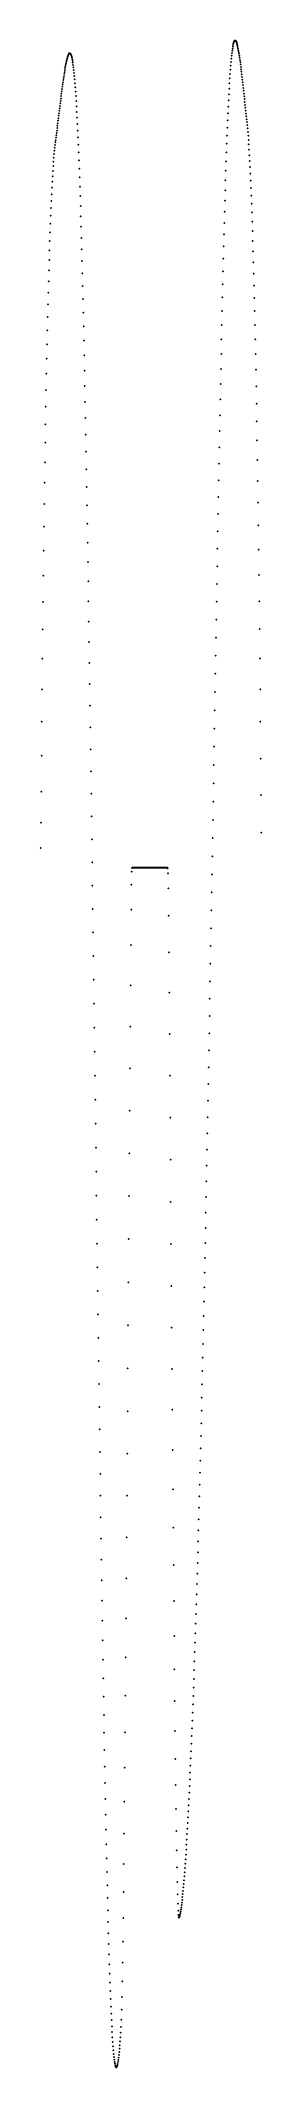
# Model space of a CAD drawing. Header units: metres. Extents: x 0 to 360, y -1955 to 1348.
import ezdxf

# ---------------------------------------------------------------- set-up
doc = ezdxf.new("R2010")
doc.units = ezdxf.units.M

msp = doc.modelspace()

# ---------------------------------------------------------------- linework, layer by layer
for p in [(44.5, 1322.7), (45, 1324.1), (45.5, 1325.2), (46, 1326), (46.5, 1326.6), (47, 1327), (47.5, 1327.1), (48, 1327), (48.5, 1326.5), (49, 1325.8), (49.5, 1324.8), (50, 1323.4), (50.5, 1321.7), (311, 1322.9), (311.5, 1327.3), (312, 1331.2), (312.5, 1334.7), (313, 1337.8), (313.5, 1340.4), (314, 1342.6), (314.5, 1344.3), (315, 1345.7), (315.5, 1346.8), (316, 1347.4), (316.5, 1347.7), (317, 1347.7), (317.5, 1347.3), (318, 1346.7), (318.5, 1345.8), (319, 1344.5), (319.5, 1343), (320, 1341.3), (320.5, 1339.3), (321, 1337), (321.5, 1334.6), (322, 1332), (322.5, 1329.2), (323, 1326.1), (323.5, 1322.9), (38, 1290.2), (38.5, 1293.5), (39, 1296.7), (39.5, 1299.8), (40, 1302.7), (40.5, 1305.6), (41, 1308.3), (41.5, 1310.8), (42, 1313.3), (42.5, 1315.5), (43, 1317.6), (43.5, 1319.5), (44, 1321.2), (51, 1319.7), (51.5, 1317.3), (52, 1314.6), (52.5, 1311.5), (53, 1308), (53.5, 1304.1), (54, 1299.8), (54.5, 1295), (55, 1289.9), (308.5, 1293.4), (309, 1300.3), (309.5, 1306.7), (310, 1312.6), (310.5, 1318), (324, 1319.6), (324.5, 1316.1), (325, 1312.5), (325.5, 1308.7), (326, 1304.8), (326.5, 1300.8), (327, 1296.8), (327.5, 1292.6), (328, 1288.3), (33.5, 1257.1), (34, 1261), (34.5, 1264.9), (35, 1268.7), (35.5, 1272.4), (36, 1276.1), (36.5, 1279.8), (37, 1283.3), (37.5, 1286.8), (55.5, 1284.3), (56, 1278.2), (56.5, 1271.6), (57, 1264.6), (57.5, 1257.1), (306.5, 1260.1), (307, 1269.3), (307.5, 1277.9), (308, 1285.9), (328.5, 1284), (329, 1279.6), (329.5, 1275.1), (330, 1270.6), (330.5, 1266), (331, 1261.4), (331.5, 1256.8), (29.5, 1225.1), (30, 1229.1), (30.5, 1233.2), (31, 1237.2), (31.5, 1241.2), (32, 1245.2), (32.5, 1249.2), (33, 1253.2), (58, 1249.1), (58.5, 1240.5), (59, 1231.5), (305, 1229.1), (305.5, 1240.1), (306, 1250.4), (332, 1252.2), (332.5, 1247.5), (333, 1242.8), (333.5, 1238.1), (334, 1233.4), (334.5, 1228.7), (335, 1224), (25, 1189.2), (25.5, 1193.1), (26, 1197), (26.5, 1201), (27, 1205), (27.5, 1209), (28, 1213), (28.5, 1217), (29, 1221), (59.5, 1221.9), (60, 1211.7), (60.5, 1201.1), (61, 1189.8), (303.5, 1192.8), (304, 1205.5), (304.5, 1217.6), (335.5, 1219.4), (336, 1214.8), (336.5, 1209.9), (337, 1204.6), (337.5, 1198.8), (338, 1192.6), (21.5, 1157), (22, 1162.8), (22.5, 1168.1), (23, 1173.1), (23.5, 1177.6), (24, 1181.6), (24.5, 1185.3), (61.5, 1177.9), (62, 1165.5), (302.5, 1165.4), (303, 1179.4), (338.5, 1185.9), (339, 1178.4), (339.5, 1170), (340, 1160.9), (19.5, 1126.6), (20, 1134.9), (20.5, 1143), (21, 1150.5), (62.5, 1152.5), (63, 1138.9), (63.5, 1124.6), (301.5, 1135.7), (302, 1150.9), (340.5, 1151.6), (341, 1141.7), (341.5, 1131), (18, 1097.2), (18.5, 1107.9), (19, 1117.7), (64, 1109.8), (64.5, 1094.4), (300.5, 1103.5), (301, 1119.9), (342, 1119.3), (342.5, 1107.2), (343, 1094.8), (16.5, 1062.5), (17, 1074.7), (17.5, 1086.1), (65, 1078.3), (65.5, 1061.5), (299.5, 1068.9), (300, 1086.5), (343.5, 1081.7), (344, 1067.5), (15.5, 1035.3), (16, 1049.3), (66, 1044.2), (66.5, 1026.2), (298.5, 1031.8), (299, 1050.6), (344.5, 1052.5), (345, 1037.1), (14.5, 1006), (15, 1020.9), (67, 1007.5), (297.5, 992.4), (298, 1012.4), (345.5, 1021.2), (346, 1004.4), (13.5, 973), (14, 990), (67.5, 988.2), (68, 968.2), (297, 971.8), (346.5, 986.4), (347, 967.6), (12.5, 936.8), (13, 955.1), (68.5, 947.6), (69, 926.3), (296, 929), (296.5, 950.6), (347.5, 948.4), (348, 928.3), (11.5, 897), (12, 917.6), (69.5, 904.4), (295.5, 906.7), (348.5, 906.8), (11, 875.2), (70, 881.8), (294.5, 860.7), (295, 884), (349, 884.3), (349.5, 861), (10, 829.5), (10.5, 852.8), (70.5, 858.5), (71, 834.6), (294, 836.9), (350, 836.9), (9.5, 804.7), (71.5, 810), (293.5, 812.7), (350.5, 811.3), (9, 778.3), (72, 784.8), (292.5, 762.9), (293, 788), (351, 784.3), (8.5, 750.9), (72.5, 758.9), (73, 732.4), (292, 737.2), (351.5, 756.2), (352, 727.1), (8, 722.5), (73.5, 705.3), (291.5, 711.3), (352.5, 696.4), (7.5, 692.4), (74, 677.5), (291, 684.9), (353, 663.9), (7, 660.4), (74.5, 649.1), (290, 631), (290.5, 658.1), (353.5, 629.9), (6.5, 627), (75, 620.1), (289.5, 603.6), (354, 594.6), (6, 592.2), (75.5, 590.5), (289, 575.9), (5.5, 555.5), (76, 560.3), (76.5, 529.5), (288.5, 547.8), (354.5, 557.5), (5, 516.6), (77, 498.2), (288, 519.5), (355, 518.1), (4.5, 475.7), (77.5, 466.3), (287.5, 491), (355.5, 476.9), (4, 433), (78, 433.8), (286.5, 433.2), (287, 462.2), (356, 433.9), (78.5, 400.9), (286, 404.1), (3.5, 388), (79, 367.4), (285.5, 374.8), (356.5, 388.7), (3, 340.3), (79.5, 333.4), (285, 345.3), (357, 340.8), (80, 298.9), (284.5, 315.8), (2.5, 290.3), (284, 286.1), (357.5, 290.6), (2, 237.8), (80.5, 264), (283.5, 256.4), (358, 238), (81, 228.7), (283, 226.6), (1.5, 182.4), (81.5, 192.9), (282, 167), (282.5, 196.9), (358.5, 177.2), (82, 156.8), (281.5, 137.2), (1, 123.8), (82.5, 120.2), (281, 107.5), (359, 118.2), (0.5, 73.2), (83, 83.3), (280.5, 77.7), (83.5, 46.1), (280, 48), (359.5, 57), (0, 31.7), (84, 8.5), (150, 0), (150.5, 0), (151, 0), (151.5, 0), (152, 0), (152.5, 0), (153, 0), (154.5, 0), (155, 0), (155.5, 0), (156, 0), (156.5, 0), (157, 0), (159, 0), (159.5, 0), (160, 0), (160.5, 0), (161, 0), (161.5, 0), (162, 0), (162.5, 0), (163, 0), (165, 0), (165.5, 0), (166, 0), (166.5, 0), (168.5, 0), (169, 0), (169.5, 0), (170, 0), (170.5, 0), (171, 0), (171.5, 0), (172, 0), (172.5, 0), (173, 0), (173.5, 0), (174, 0), (174.5, 0), (175, 0), (175.5, 0), (176, 0), (176.5, 0), (178.5, 0), (179, 0), (179.5, 0), (180, 0), (180.5, 0), (181, 0), (181.5, 0), (182, 0), (182.5, 0), (183, 0), (183.5, 0), (184, 0), (184.5, 0), (185, 0), (185.5, 0), (186, 0), (186.5, 0), (187.5, 0), (188, 0), (189.5, 0), (190, 0), (191.5, 0), (192, 0), (192.5, 0), (193, 0), (193.5, 0), (194, 0), (194.5, 0), (195, 0), (195.5, 0), (196, 0), (196.5, 0), (197, 0), (197.5, 0), (199.5, 0), (200, 0), (200.5, 0), (201, 0), (203, 0), (203.5, 0), (204, 0), (205.5, 0), (206, 0), (279.5, 18.4), (84.5, -29.3), (148, -27.7), (148.5, -6.9), (149, -0.7), (149.5, 0), (153.5, 0), (154, 0), (157.5, 0), (158, 0), (158.5, 0), (163.5, 0), (164, 0), (164.5, 0), (167, 0), (167.5, 0), (168, 0), (177, 0), (177.5, 0), (178, 0), (187, 0), (188.5, 0), (189, 0), (190.5, 0), (191, 0), (198, 0), (198.5, 0), (199, 0), (201.5, 0), (202, 0), (202.5, 0), (204.5, 0), (205, 0), (206.5, 0), (207, -1.2), (207.5, -9.4), (279, -11.1), (208, -33.8), (278.5, -40.5), (85, -67.4), (147.5, -68.7), (208.5, -78.3), (277.5, -98.9), (278, -69.7), (85.5, -105.7), (147, -126.2), (277, -127.9), (86, -144.2), (209, -138), (276.5, -156.7), (86.5, -182.9), (146.5, -191.7), (276, -185.3), (87, -221.8), (209.5, -204), (275.5, -213.8), (87.5, -260.8), (146, -259.1), (275, -242), (210, -271.2), (274.5, -270), (88, -299.9), (145.5, -327.3), (273.5, -325.4), (274, -297.9), (88.5, -339), (210.5, -339.2), (273, -352.8), (89, -378.2), (145, -396.1), (272.5, -379.9), (89.5, -417.5), (211, -407.5), (272, -406.8), (90, -456.7), (271, -459.7), (271.5, -433.3), (144.5, -465.5), (211.5, -476.1), (270.5, -485.8), (90.5, -495.8), (270, -511.5), (91, -534.9), (144, -535.3), (212, -544.8), (269.5, -537.1), (91.5, -573.9), (268.5, -587.2), (269, -562.3), (92, -612.8), (143.5, -605.4), (212.5, -613.5), (268, -611.9), (92.5, -651.5), (267, -660.3), (267.5, -636.3), (93, -690), (143, -675.7), (213, -681.9), (266.5, -684.1), (266, -707.6), (93.5, -728.3), (142.5, -745.9), (213.5, -749.8), (265, -753.7), (265.5, -730.8), (94, -766.4), (264.5, -776.3), (94.5, -804.2), (142, -816.1), (214, -817.1), (263.5, -820.6), (264, -798.6), (95, -841.7), (263, -842.3), (95.5, -878.9), (141.5, -885.9), (214.5, -883.6), (262, -884.9), (262.5, -863.8), (96, -915.7), (261.5, -905.7), (96.5, -952.2), (141, -955.2), (215, -949), (260.5, -946.5), (261, -926.2), (97, -988.2), (259.5, -986.1), (260, -966.4), (97.5, -1023.8), (140.5, -1023.8), (215.5, -1013.1), (259, -1005.5), (258, -1043.4), (258.5, -1024.6), (98, -1059), (216, -1075.7), (257, -1080.2), (257.5, -1062), (98.5, -1093.7), (140, -1091.6), (256, -1115.9), (256.5, -1098.2), (99, -1127.9), (216.5, -1136.5), (255, -1150.6), (255.5, -1133.4), (99.5, -1161.5), (139.5, -1158.2), (254, -1184.1), (254.5, -1167.5), (100, -1194.7), (217, -1195.4), (253, -1216.6), (253.5, -1200.5), (100.5, -1227.2), (139, -1223.5), (217.5, -1252.1), (252, -1248), (252.5, -1232.4), (101, -1259.2), (138.5, -1287.3), (251, -1278.4), (251.5, -1263.4), (101.5, -1290.6), (218, -1306.4), (250, -1307.9), (250.5, -1293.3), (102, -1321.3), (102.5, -1351.4), (138, -1349.3), (248.5, -1350.1), (249, -1336.3), (249.5, -1322.2), (103, -1380.9), (218.5, -1358.1), (247.5, -1377), (248, -1363.7), (103.5, -1409.7), (137.5, -1409.2), (219, -1406.9), (246, -1415.5), (246.5, -1402.9), (247, -1390.1), (104, -1437.8), (219.5, -1452.7), (244.5, -1451.9), (245, -1440), (245.5, -1427.9), (104.5, -1465.3), (137, -1466.9), (243, -1486), (243.5, -1474.9), (244, -1463.5), (105, -1492), (105.5, -1518), (220, -1495.2), (241.5, -1517.9), (242, -1507.6), (242.5, -1496.9), (106, -1543.3), (136.5, -1522), (220.5, -1534.3), (240, -1547.7), (240.5, -1538), (241, -1528.1), (106.5, -1567.8), (136, -1574.4), (221, -1569.8), (238, -1583.9), (238.5, -1575.2), (239, -1566.3), (239.5, -1557.1), (107, -1591.6), (107.5, -1614.6), (221.5, -1601.6), (236, -1616), (236.5, -1608.4), (237, -1600.5), (237.5, -1592.3), (108, -1636.8), (135.5, -1623.6), (222, -1629.4), (233.5, -1650.3), (234, -1644), (234.5, -1637.4), (235, -1630.5), (235.5, -1623.4), (108.5, -1658.4), (109, -1679.1), (135, -1669.5), (222.5, -1653.3), (223, -1673.1), (230.5, -1682.3), (231, -1677.7), (231.5, -1672.8), (232, -1667.6), (232.5, -1662.1), (233, -1656.3), (109.5, -1699.1), (134.5, -1711.9), (223.5, -1688.7), (224, -1700.1), (224.5, -1707.2), (225, -1710.7), (225.5, -1711.4), (226, -1710.3), (226.5, -1708.5), (227, -1706.3), (227.5, -1703.8), (228, -1701), (228.5, -1697.9), (229, -1694.4), (229.5, -1690.7), (230, -1686.6), (110, -1718.3), (110.5, -1736.7), (134, -1750.4), (111, -1754.3), (111.5, -1771.2), (112, -1787.2), (112.5, -1802.5), (133, -1815), (133.5, -1784.8), (113, -1817.1), (113.5, -1830.8), (114, -1843.8), (132.5, -1840.6), (114.5, -1856.1), (115, -1867.6), (115.5, -1878.3), (131.5, -1877.5), (132, -1861.4), (116, -1888.3), (116.5, -1897.6), (117, -1906.2), (117.5, -1914), (129.5, -1912.9), (130, -1906.3), (130.5, -1898.8), (131, -1889.6), (118, -1921.1), (118.5, -1927.5), (119, -1933.2), (119.5, -1938.3), (120, -1942.7), (120.5, -1946.3), (126, -1946.7), (126.5, -1943.4), (127, -1939.5), (127.5, -1935.2), (128, -1930.3), (128.5, -1925), (129, -1919.2), (121, -1949.4), (121.5, -1951.8), (122, -1953.6), (122.5, -1954.8), (123, -1955.4), (123.5, -1955.4), (124, -1954.8), (124.5, -1953.6), (125, -1951.8), (125.5, -1949.6)]:
    msp.add_point(p)

doc.saveas('drawing.dxf')
